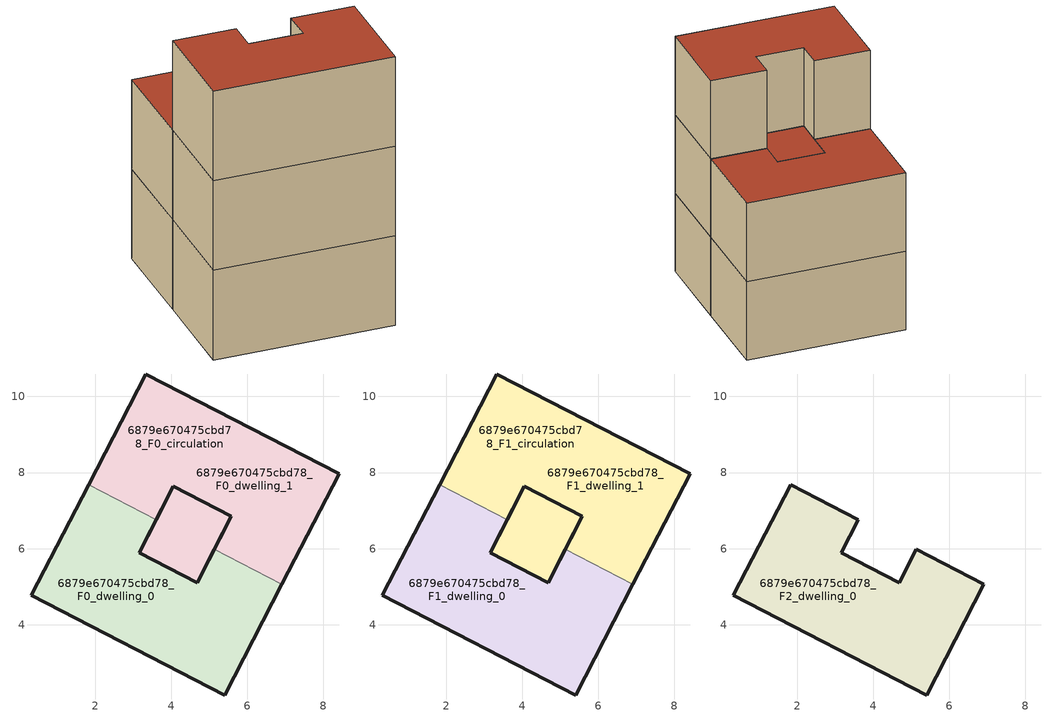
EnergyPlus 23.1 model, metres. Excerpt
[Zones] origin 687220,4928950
6879e670475cbd78_F0_dwelling_0
 floor ground (EU_floor_Construction): 5.13,5.98 6.91,5.06 5.41,2.15 0.33,4.78 1.83,7.68 3.61,6.77 3.16,5.89 4.68,5.11 z0
 wall outside (EU_wall_Construction): 5.13,5.98 4.68,5.11 3.16,5.89 3.61,6.77 / 1.83,7.68 0.33,4.78 5.41,2.15 6.91,5.06 z0:3
 wall to 6879e670475cbd78_F0_dwelling_1 (EU_wall_Construction): 6.91,5.06 5.13,5.98 / 3.61,6.77 1.83,7.68 z0:3
6879e670475cbd78_F0_dwelling_1
 floor ground (EU_floor_Construction): 5.58,6.85 4.68,5.11 3.16,5.89 4.03,7.58 4.06,7.64 z0; 8.41,7.97 6.91,5.06 5.13,5.98 5.58,6.85 4.06,7.64 4.03,7.58 3.61,6.77 1.83,7.68 3.33,10.59 z0
 wall outside (EU_wall_Construction): 3.61,6.77 4.06,7.64 5.58,6.85 5.13,5.98 / 6.91,5.06 8.41,7.97 3.33,10.59 1.83,7.68 z0:3
6879e670475cbd78_F0_circulation
 floor ground (EU_floor_Construction): 5.58,6.85 4.68,5.11 3.16,5.89 4.03,7.58 4.06,7.64 z0; 8.41,7.97 6.91,5.06 5.13,5.98 5.58,6.85 4.06,7.64 4.03,7.58 3.61,6.77 1.83,7.68 3.33,10.59 z0
 wall outside (EU_wall_Construction): 5.58,6.85 4.06,7.64 3.16,5.89 4.68,5.11 5.58,6.85 z0:3
 roof outside (EU_floor_Construction): 6.91,5.06 8.41,7.97 3.33,10.59 1.83,7.68 3.61,6.77 4.03,7.58 4.06,7.64 5.58,6.85 5.13,5.98 z3; 4.68,5.11 5.13,5.98 5.58,6.85 4.06,7.64 4.03,7.58 3.93,7.38 3.61,6.77 3.16,5.89 z3
6879e670475cbd78_F1_dwelling_0
 floor to 6879e670475cbd78_F0_dwelling_0 (EU_floor_Construction): 5.13,5.98 6.91,5.06 5.41,2.15 0.33,4.78 1.83,7.68 3.61,6.77 3.16,5.89 4.68,5.11 z3
 wall outside (EU_wall_Construction): 5.13,5.98 4.68,5.11 3.16,5.89 3.61,6.77 / 1.83,7.68 0.33,4.78 5.41,2.15 6.91,5.06 z3:6
 wall to 6879e670475cbd78_F1_dwelling_1 (EU_wall_Construction): 6.91,5.06 5.13,5.98 / 3.61,6.77 1.83,7.68 z3:6
6879e670475cbd78_F1_dwelling_1
 floor to 6879e670475cbd78_F0_dwelling_1 (EU_floor_Construction): 8.41,7.97 6.91,5.06 5.13,5.98 5.58,6.85 4.06,7.64 4.05,7.63 3.61,6.77 1.83,7.68 3.33,10.59 z3; 5.58,6.85 4.68,5.11 3.16,5.89 4.03,7.58 4.06,7.64 z3
 wall outside (EU_wall_Construction): 3.61,6.77 4.06,7.64 5.58,6.85 5.13,5.98 / 6.91,5.06 8.41,7.97 3.33,10.59 1.83,7.68 z3:6
 roof outside (EU_roof_Construction): 6.91,5.06 8.41,7.97 3.33,10.59 1.83,7.68 3.61,6.77 4.03,7.58 4.06,7.64 5.58,6.85 5.13,5.98 z6; 4.68,5.11 5.58,6.85 4.06,7.64 4.03,7.58 3.16,5.89 z6
6879e670475cbd78_F1_circulation
 floor outside (EU_floor_Construction): 8.41,7.97 6.91,5.06 5.13,5.98 5.58,6.85 4.06,7.64 4.03,7.58 3.95,7.42 3.61,6.77 1.83,7.68 3.33,10.59 z3; 5.58,6.85 5.13,5.98 4.68,5.11 3.16,5.89 3.61,6.77 4.03,7.58 4.06,7.64 z3
 wall outside (EU_wall_Construction): 5.58,6.85 4.06,7.64 3.16,5.89 4.68,5.11 5.58,6.85 z3:6
 roof outside (EU_roof_Construction): 6.91,5.06 8.41,7.97 3.33,10.59 1.83,7.68 3.61,6.77 4.03,7.58 4.06,7.64 5.58,6.85 5.13,5.98 z6; 4.68,5.11 5.58,6.85 4.06,7.64 4.03,7.58 3.16,5.89 z6
6879e670475cbd78_F2_dwelling_0
 floor to 6879e670475cbd78_F1_dwelling_0 (EU_floor_Construction): 5.13,5.98 6.91,5.06 5.41,2.15 0.33,4.78 1.83,7.68 3.61,6.77 3.16,5.89 4.68,5.11 z6
 wall outside (EU_wall_Construction): 5.41,2.15 6.91,5.06 5.13,5.98 4.68,5.11 3.16,5.89 3.61,6.77 1.83,7.68 0.33,4.78 5.41,2.15 z6:9
 roof outside (EU_roof_Construction): 5.41,2.15 6.91,5.06 5.13,5.98 4.68,5.11 3.16,5.89 3.61,6.77 1.83,7.68 0.33,4.78 z9
[Building]
EU S2 Campaign: North Axis=0; Terrain=City; Solar Distribution=FullExterior
[Site:Location]
Bologna: Latitude=44.5; Longitude=11.25; Time Zone=1; Elevation=37
[SizingPeriod:WeatherFileDays]
AnnualSizingPeriod: Begin Month=1; Begin Day of Month=1; End Month=12; End Day of Month=31; Day of Week for Start Day=Monday; Use Weather File Daylight Saving Period=No; Use Weather File Rain and Snow Indicators=No
[MATERIAL]
EU_InternalMass_Material: Roughness=MediumRough; Thickness=0.1; Conductivity=1; Density=1800; Specific Heat=900; Thermal Absorptance=0.9; Solar Absorptance=0.7; Visible Absorptance=0.7
[MATERIAL:NOMASS] Roughness=MediumRough; Thermal Absorptance=0.9; Solar Absorptance=0.7; Visible Absorptance=0.7
Name | Thermal Resistance
EU_wall_NoMass | 0.937881
EU_roof_NoMass | 0.548572
EU_floor_NoMass | 0.71348
[CONSTRUCTION]
EU_wall_Construction: EU_wall_NoMass
EU_roof_Construction: EU_roof_NoMass
EU_floor_Construction: EU_floor_NoMass
EU_InternalMass_Construction: EU_InternalMass_Material
[ZONE] Type=1; Multiplier=1; Ceiling Height=autocalculate; Floor Area=autocalculate; Part of Total Floor Area=Yes
Name | Volume
6879e670475cbd78_F0_dwelling_0; 6879e670475cbd78_F1_dwelling_0; 6879e670475cbd78_F2_dwelling_0 | 51.0593
6879e670475cbd78_F0_dwelling_1; 6879e670475cbd78_F1_dwelling_1; 6879e670475cbd78_F0_circulation | 61.158
6879e670475cbd78_F1_circulation | 61.1565
[INTERNALMASS] Construction=EU_InternalMass_Construction
Name | Zone or ZoneList | Surface Area
6879e670475cbd78_F0_dwelling_0_EU_InternalMass | 6879e670475cbd78_F0_dwelling_0 | 17.0196
6879e670475cbd78_F0_dwelling_1_EU_InternalMass | 6879e670475cbd78_F0_dwelling_1 | 17.0196
6879e670475cbd78_F1_dwelling_0_EU_InternalMass | 6879e670475cbd78_F1_dwelling_0 | 17.0196
6879e670475cbd78_F1_dwelling_1_EU_InternalMass | 6879e670475cbd78_F1_dwelling_1 | 17.0196
6879e670475cbd78_F2_dwelling_0_EU_InternalMass | 6879e670475cbd78_F2_dwelling_0 | 37.4057
[OTHEREQUIPMENT] Fuel Type=Electricity; Design Level Calculation Method=Watts/Area; Power per Zone Floor Area=1; Fraction Latent=0; Fraction Radiant=0; Fraction Lost=0; Carbon Dioxide Generation Rate=0; EndUse Subcategory=EU_Step8_InternalGains
Name | Zone or ZoneList or Space or SpaceList | Schedule
EU_Step8_InternalGain_6879e670475cbd78_F0_dwelling_0_f000 | 6879e670475cbd78_F0_dwelling_0 | EU_Step8_GainSchedule_6879e670475cbd78_F0_dwelling_0_f000
EU_Step8_InternalGain_6879e670475cbd78_F0_dwelling_1_f000 | 6879e670475cbd78_F0_dwelling_1 | EU_Step8_GainSchedule_6879e670475cbd78_F0_dwelling_1_f000
EU_Step8_InternalGain_6879e670475cbd78_F1_dwelling_0_f000 | 6879e670475cbd78_F1_dwelling_0 | EU_Step8_GainSchedule_6879e670475cbd78_F1_dwelling_0_f000
EU_Step8_InternalGain_6879e670475cbd78_F1_dwelling_1_f000 | 6879e670475cbd78_F1_dwelling_1 | EU_Step8_GainSchedule_6879e670475cbd78_F1_dwelling_1_f000
EU_Step8_InternalGain_6879e670475cbd78_F2_dwelling_0_f000 | 6879e670475cbd78_F2_dwelling_0 | EU_Step8_GainSchedule_6879e670475cbd78_F2_dwelling_0_f000
[ZONEINFILTRATION:DESIGNFLOWRATE] Schedule=EU_AlwaysOn; Design Flow Rate Calculation Method=Flow/Area; Flow Rate per Floor Area=0.0005; Constant Term Coefficient=1; Temperature Term Coefficient=0; Velocity Term Coefficient=0; Velocity Squared Term Coefficient=0
Name | Zone or ZoneList or Space or SpaceList
EU_Circulation_Infiltration_6879e670475cbd78_F0_circulation | 6879e670475cbd78_F0_circulation
EU_Circulation_Infiltration_6879e670475cbd78_F1_circulation | 6879e670475cbd78_F1_circulation
[ZONEVENTILATION:DESIGNFLOWRATE] Schedule=EU_AlwaysOn; Design Flow Rate Calculation Method=AirChanges/Hour; Air Changes per Hour=0.687892; Ventilation Type=Natural; Fan Pressure Rise=0; Fan Total Efficiency=1; Constant Term Coefficient=1; Temperature Term Coefficient=0; Velocity Term Coefficient=0; Velocity Squared Term Coefficient=0; Minimum Indoor Temperature=-100; Maximum Indoor Temperature=100; Delta Temperature=-100; Minimum Outdoor Temperature=-100; Maximum Outdoor Temperature=100; Maximum Wind Speed=40
Name | Zone or ZoneList or Space or SpaceList
EU_ConstantAir_6879e670475cbd78_F0_dwelling_0 | 6879e670475cbd78_F0_dwelling_0
EU_ConstantAir_6879e670475cbd78_F0_dwelling_1 | 6879e670475cbd78_F0_dwelling_1
EU_ConstantAir_6879e670475cbd78_F1_dwelling_0 | 6879e670475cbd78_F1_dwelling_0
EU_ConstantAir_6879e670475cbd78_F1_dwelling_1 | 6879e670475cbd78_F1_dwelling_1
EU_ConstantAir_6879e670475cbd78_F2_dwelling_0 | 6879e670475cbd78_F2_dwelling_0
[HVACTEMPLATE:THERMOSTAT] Constant Heating Setpoint=20; Constant Cooling Setpoint=50
EU_HeatOnly_6879e670475cbd78_F0_dwelling_0; EU_HeatOnly_6879e670475cbd78_F0_dwelling_1; EU_HeatOnly_6879e670475cbd78_F1_dwelling_0; EU_HeatOnly_6879e670475cbd78_F1_dwelling_1; EU_HeatOnly_6879e670475cbd78_F2_dwelling_0
[HVACTEMPLATE:ZONE:IDEALLOADSAIRSYSTEM] System Availability Schedule=EU_AlwaysOn; Maximum Heating Supply Air Temperature=50; Minimum Cooling Supply Air Temperature=13; Maximum Heating Supply Air Humidity Ratio=0.0156; Minimum Cooling Supply Air Humidity Ratio=0.0077; Heating Limit=NoLimit; Cooling Limit=NoLimit; Heating Availability Schedule=EU_AlwaysOn; Cooling Availability Schedule=EU_CoolingOff; Dehumidification Control Type=ConstantSensibleHeatRatio; Cooling Sensible Heat Ratio=0.7; Dehumidification Setpoint=60; Humidification Control Type=None; Humidification Setpoint=30; Outdoor Air Method=None; Outdoor Air Flow Rate per Person=0.00944; Outdoor Air Flow Rate per Zone Floor Area=0; Outdoor Air Flow Rate per Zone=0; Demand Controlled Ventilation Type=None; Outdoor Air Economizer Type=NoEconomizer; Heat Recovery Type=None; Sensible Heat Recovery Effectiveness=0.7; Latent Heat Recovery Effectiveness=0.65
Name | Template Thermostat
6879e670475cbd78_F0_dwelling_0 | EU_HeatOnly_6879e670475cbd78_F0_dwelling_0
6879e670475cbd78_F0_dwelling_1 | EU_HeatOnly_6879e670475cbd78_F0_dwelling_1
6879e670475cbd78_F1_dwelling_0 | EU_HeatOnly_6879e670475cbd78_F1_dwelling_0
6879e670475cbd78_F1_dwelling_1 | EU_HeatOnly_6879e670475cbd78_F1_dwelling_1
6879e670475cbd78_F2_dwelling_0 | EU_HeatOnly_6879e670475cbd78_F2_dwelling_0
[SIZING:ZONE] Zone Cooling Design Supply Air Temperature Input Method=SupplyAirTemperature; Zone Cooling Design Supply Air Temperature=13; Zone Heating Design Supply Air Temperature Input Method=SupplyAirTemperature; Zone Heating Design Supply Air Temperature=50; Zone Cooling Design Supply Air Humidity Ratio=0.008; Zone Heating Design Supply Air Humidity Ratio=0.008; Cooling Design Air Flow Method=DesignDay; Cooling Design Air Flow Rate=0; Cooling Minimum Air Flow per Zone Floor Area=0.000762; Cooling Minimum Air Flow=0; Cooling Minimum Air Flow Fraction=0.2; Heating Design Air Flow Method=DesignDay; Heating Design Air Flow Rate=0; Heating Maximum Air Flow per Zone Floor Area=0.002032; Heating Maximum Air Flow=0.141576; Heating Maximum Air Flow Fraction=0.3; Account for Dedicated Outdoor Air System=No; Dedicated Outdoor Air System Control Strategy=NeutralSupplyAir; Dedicated Outdoor Air Low Setpoint Temperature for Design=autosize; Dedicated Outdoor Air High Setpoint Temperature for Design=autosize; Zone Load Sizing Method=Sensible Load Only No Latent Load; Zone Latent Cooling Design Supply Air Humidity Ratio Input Method=HumidityRatioDifference; Zone Cooling Design Supply Air Humidity Ratio Difference=0.005; Zone Latent Heating Design Supply Air Humidity Ratio Input Method=HumidityRatioDifference; Zone Humidification Design Supply Air Humidity Ratio Difference=0.005
6879e670475cbd78_F0_dwelling_0; 6879e670475cbd78_F0_dwelling_1; 6879e670475cbd78_F1_dwelling_0; 6879e670475cbd78_F1_dwelling_1; 6879e670475cbd78_F2_dwelling_0
[SCHEDULE:CONSTANT]
Name | Hourly Value
EU_AlwaysOn | 1
EU_CoolingOff | 0
[SCHEDULE:FILE] Column Number=1; Rows to Skip at Top=0; Number of Hours of Data=8760; Column Separator=Comma; Interpolate to Timestep=No; Minutes per Item=60; Adjust Schedule for Daylight Savings=Yes
Name | File
EU_Step8_GainSchedule_6879e670475cbd78_F0_dwelling_0_f000 | ../../schedules/6879e670475cbd78/6879e670475cbd78_F0_dwelling_0_f000_gain.csv
EU_Step8_GainSchedule_6879e670475cbd78_F0_dwelling_1_f000 | ../../schedules/6879e670475cbd78/6879e670475cbd78_F0_dwelling_1_f000_gain.csv
EU_Step8_GainSchedule_6879e670475cbd78_F1_dwelling_0_f000 | ../../schedules/6879e670475cbd78/6879e670475cbd78_F1_dwelling_0_f000_gain.csv
EU_Step8_GainSchedule_6879e670475cbd78_F1_dwelling_1_f000 | ../../schedules/6879e670475cbd78/6879e670475cbd78_F1_dwelling_1_f000_gain.csv
EU_Step8_GainSchedule_6879e670475cbd78_F2_dwelling_0_f000 | ../../schedules/6879e670475cbd78/6879e670475cbd78_F2_dwelling_0_f000_gain.csv
